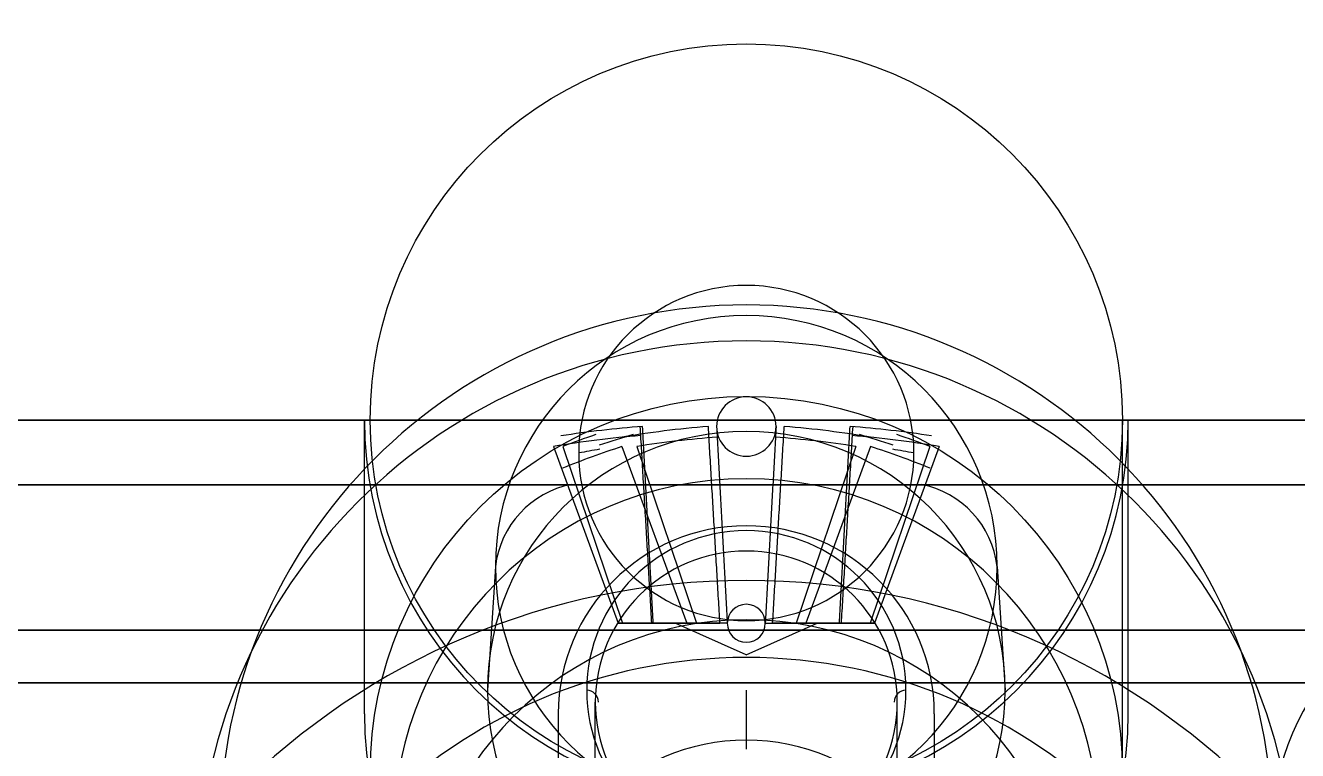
# Model space of a CAD drawing. Extents: x -93 to 93, y -188 to 102.
# Drawn here: x -6.13 to 4.69, y 18.69 to 24.86 of the extents above; entities that cross this region are included whole.
import ezdxf

# ---------------------------------------------------------------- set-up
doc = ezdxf.new("R2010")
doc.units = 0
doc.layers.add('Cut', color=7, linetype='CONTINUOUS')

msp = doc.modelspace()

# ---------------------------------------------------------------- linework, layer by layer
at = {"layer": 'Cut'}
for p, q in [((-80.7469, 21.5, 28.932), (80.7469, 21.5, 28.932)), ((-80.7469, 21.5, 28.932), (80.7469, 21.5, 28.932)), ((74.3454, 21.5, -28.432), (-74.3454, 21.5, -28.432)), ((74.3454, 21.5, -28.432), (-74.3454, 21.5, -28.432)), ((-3.25, 19, 22), (-3.25, 21.5, 22)), ((-3.25, 19, 22), (-3.25, 21.5, 22)), ((-3.25, 19, -22), (-3.25, 21.5, -22)), ((-3.25, 19, -22), (-3.25, 21.5, -22)), ((3.2, 18.5), (3.2, 21.5)), ((3.2, 18.5), (3.2, 21.5)), ((3.25, 19, 22), (3.25, 21.5, 22)), ((3.25, 19, 22), (3.25, 21.5, 22)), ((3.25, 19, -22), (3.25, 21.5, -22)), ((3.25, 19, -22), (3.25, 21.5, -22)), ((-1.64037, 21.2743, -22.9325), (-1.08969, 19.77, -22.4233)), ((-1.64037, 21.2743, -22.9325), (-1.08969, 19.77, -22.4233)), ((-1.64037, 21.2743, 21.0675), (-1.08969, 19.77, 21.5767)), ((-1.64037, 21.2743, 21.0675), (-1.08969, 19.77, 21.5767)), ((-1.56244, 21.2743, -20.9421), (-1.05326, 19.77, -21.4928)), ((-1.56244, 21.2743, -20.9421), (-1.05326, 19.77, -21.4928)), ((-1.56244, 21.2743, 23.0579), (-1.05326, 19.77, 22.5072)), ((-1.56244, 21.2743, 23.0579), (-1.05326, 19.77, 22.5072)), ((-1.05787, 21.2743, -23.5624), (-0.507191, 19.77, -23.0533)), ((-1.05787, 21.2743, -23.5624), (-0.507191, 19.77, -23.0533)), ((-1.05787, 21.2743, 20.4376), (-0.507191, 19.77, 20.9467)), ((-1.05787, 21.2743, 20.4376), (-0.507191, 19.77, 20.9467)), ((-0.932476, 21.2743, -20.3596), (-0.42329, 19.77, -20.9103)), ((-0.932476, 21.2743, -20.3596), (-0.42329, 19.77, -20.9103)), ((-0.932476, 21.2743, 23.6404), (-0.42329, 19.77, 23.0897)), ((-0.932476, 21.2743, 23.6404), (-0.42329, 19.77, 23.0897)), ((0.932476, 21.2743, -23.6404), (0.42329, 19.77, -23.0897)), ((0.932476, 21.2743, -23.6404), (0.42329, 19.77, -23.0897)), ((0.932476, 21.2743, 20.3596), (0.42329, 19.77, 20.9103)), ((0.932476, 21.2743, 20.3596), (0.42329, 19.77, 20.9103)), ((1.05787, 21.2743, -20.4376), (0.507191, 19.77, -20.9467)), ((1.05787, 21.2743, -20.4376), (0.507191, 19.77, -20.9467)), ((1.05787, 21.2743, 23.5624), (0.507191, 19.77, 23.0533)), ((1.05787, 21.2743, 23.5624), (0.507191, 19.77, 23.0533)), ((1.56244, 21.2743, -23.0579), (1.05326, 19.77, -22.5072)), ((1.56244, 21.2743, -23.0579), (1.05326, 19.77, -22.5072)), ((1.56244, 21.2743, 20.9421), (1.05326, 19.77, 21.4928)), ((1.56244, 21.2743, 20.9421), (1.05326, 19.77, 21.4928)), ((1.64037, 21.2743, -21.0675), (1.08969, 19.77, -21.5767)), ((1.64037, 21.2743, -21.0675), (1.08969, 19.77, -21.5767)), ((1.64037, 21.2743, 22.9325), (1.08969, 19.77, 22.4233)), ((1.64037, 21.2743, 22.9325), (1.08969, 19.77, 22.4233)), ((-80.7469, 20.9472, 29.8264), (80.7469, 20.9472, 29.8264)), ((-80.7469, 20.9472, 29.8264), (80.7469, 20.9472, 29.8264)), ((73.9749, 20.9472, -29.3264), (-73.9749, 20.9472, -29.3264)), ((73.9749, 20.9472, -29.3264), (-73.9749, 20.9472, -29.3264)), ((-2.135, 20.2537, -23.9741), (-2.20269, 19.2, -24.0367)), ((-2.135, 20.2537, -23.9741), (-2.20269, 19.2, -24.0367)), ((-2.135, 20.2537, 20.0259), (-2.20269, 19.2, 19.9633)), ((-2.135, 20.2537, 20.0259), (-2.20269, 19.2, 19.9633)), ((2.135, 20.2537, -20.0259), (2.20269, 19.2, -19.9633)), ((2.135, 20.2537, -20.0259), (2.20269, 19.2, -19.9633)), ((2.135, 20.2537, 23.9741), (2.20269, 19.2, 24.0367)), ((2.135, 20.2537, 23.9741), (2.20269, 19.2, 24.0367)), ((80.7469, 19.7111, 30.4444), (-80.7469, 19.7111, 30.4444)), ((80.7469, 19.7111, 30.4444), (-80.7469, 19.7111, 30.4444)), ((-73.7189, 19.7111, -29.9444), (73.7189, 19.7111, -29.9444)), ((-73.7189, 19.7111, -29.9444), (73.7189, 19.7111, -29.9444)), ((-1.08969, 19.77, -22.4233), (-0.507191, 19.77, -23.0533)), ((-0.806782, 19.77, -22.1617), (-1.08969, 19.77, -22.4233)), ((-0.806782, 19.77, -22.1617), (-1.08969, 19.77, -22.4233)), ((-1.08969, 19.77, -22.4233), (-0.507191, 19.77, -23.0533)), ((-1.08969, 19.77, 21.5767), (-0.507191, 19.77, 20.9467)), ((-0.806782, 19.77, 21.8383), (-1.08969, 19.77, 21.5767)), ((-0.806782, 19.77, 21.8383), (-1.08969, 19.77, 21.5767)), ((-1.08969, 19.77, 21.5767), (-0.507191, 19.77, 20.9467)), ((-1.05326, 19.77, -21.4928), (-0.791669, 19.77, -21.7757)), ((-1.05326, 19.77, -21.4928), (-0.791669, 19.77, -21.7757)), ((-0.42329, 19.77, -20.9103), (-1.05326, 19.77, -21.4928)), ((-0.42329, 19.77, -20.9103), (-1.05326, 19.77, -21.4928)), ((-1.05326, 19.77, 22.5072), (-0.791669, 19.77, 22.2243)), ((-1.05326, 19.77, 22.5072), (-0.791669, 19.77, 22.2243)), ((-0.42329, 19.77, 23.0897), (-1.05326, 19.77, 22.5072)), ((-0.42329, 19.77, 23.0897), (-1.05326, 19.77, 22.5072)), ((0, 19.5026, -22), (-0.604143, 19.77, -22.5586)), ((0, 19.5026, -22), (-0.604143, 19.77, -22.5586)), ((0, 19.5026, 22), (-0.604143, 19.77, 21.4414)), ((0, 19.5026, 22), (-0.604143, 19.77, 21.4414)), ((-0.507191, 19.77, -23.0533), (-0.224284, 19.77, -22.7917)), ((-0.507191, 19.77, -23.0533), (-0.224284, 19.77, -22.7917)), ((-0.507191, 19.77, 20.9467), (-0.224284, 19.77, 21.2083)), ((-0.507191, 19.77, 20.9467), (-0.224284, 19.77, 21.2083)), ((-0.161701, 19.77, -21.1932), (-0.42329, 19.77, -20.9103)), ((-0.161701, 19.77, -21.1932), (-0.42329, 19.77, -20.9103)), ((-0.161701, 19.77, 22.8068), (-0.42329, 19.77, 23.0897)), ((-0.161701, 19.77, 22.8068), (-0.42329, 19.77, 23.0897)), ((0, 19.5026, -22), (0.604143, 19.77, -21.4414)), ((0, 19.5026, -22), (0.604143, 19.77, -21.4414)), ((0, 19.5026, 22), (0.604143, 19.77, 22.5586)), ((0, 19.5026, 22), (0.604143, 19.77, 22.5586)), ((0.161701, 19.77, -22.8068), (0.42329, 19.77, -23.0897)), ((0.161701, 19.77, -22.8068), (0.42329, 19.77, -23.0897)), ((0.161701, 19.77, 21.1932), (0.42329, 19.77, 20.9103)), ((0.161701, 19.77, 21.1932), (0.42329, 19.77, 20.9103)), ((0.507191, 19.77, -20.9467), (0.224284, 19.77, -21.2083)), ((0.507191, 19.77, -20.9467), (0.224284, 19.77, -21.2083)), ((0.507191, 19.77, 23.0533), (0.224284, 19.77, 22.7917)), ((0.507191, 19.77, 23.0533), (0.224284, 19.77, 22.7917)), ((0.42329, 19.77, -23.0897), (1.05326, 19.77, -22.5072)), ((0.42329, 19.77, -23.0897), (1.05326, 19.77, -22.5072)), ((0.42329, 19.77, 20.9103), (1.05326, 19.77, 21.4928)), ((0.42329, 19.77, 20.9103), (1.05326, 19.77, 21.4928)), ((1.08969, 19.77, -21.5767), (0.507191, 19.77, -20.9467)), ((1.08969, 19.77, -21.5767), (0.507191, 19.77, -20.9467)), ((1.08969, 19.77, 22.4233), (0.507191, 19.77, 23.0533)), ((1.08969, 19.77, 22.4233), (0.507191, 19.77, 23.0533)), ((1.05326, 19.77, -22.5072), (0.791669, 19.77, -22.2243)), ((1.05326, 19.77, -22.5072), (0.791669, 19.77, -22.2243)), ((1.05326, 19.77, 21.4928), (0.791669, 19.77, 21.7757)), ((1.05326, 19.77, 21.4928), (0.791669, 19.77, 21.7757)), ((0.806782, 19.77, -21.8383), (1.08969, 19.77, -21.5767)), ((0.806782, 19.77, -21.8383), (1.08969, 19.77, -21.5767)), ((0.806782, 19.77, 22.1617), (1.08969, 19.77, 22.4233)), ((0.806782, 19.77, 22.1617), (1.08969, 19.77, 22.4233)), ((-80.7469, 19.2639, 30.55), (80.7469, 19.2639, 30.55)), ((-80.7469, 19.2639, 30.55), (80.7469, 19.2639, 30.55)), ((73.6752, 19.2639, -30.05), (-73.6752, 19.2639, -30.05)), ((73.6752, 19.2639, -30.05), (-73.6752, 19.2639, -30.05)), ((0, 19.2, 23.5), (0, 18.7, 23.5)), ((0, 19.2, 20.5), (0, 18.7, 20.5)), ((0, 19.2, 18.75), (0, 18.7, 18.75)), ((0, 19.2, 25.25), (0, 18.7, 25.25)), ((0, 19.2, 18.75), (0, 18.7, 18.75)), ((0, 19.2, 25.25), (0, 18.7, 25.25)), ((0, 19.2, 23.5), (0, 18.7, 23.5)), ((0, 19.2, 20.5), (0, 18.7, 20.5)), ((0, 19.2, -20.5), (0, 18.7, -20.5)), ((0, 19.2, -23.5), (0, 18.7, -23.5)), ((0, 19.2, -25.25), (0, 18.7, -25.25)), ((0, 19.2, -18.75), (0, 18.7, -18.75)), ((0, 19.2, -25.25), (0, 18.7, -25.25)), ((0, 19.2, -18.75), (0, 18.7, -18.75)), ((0, 19.2, -20.5), (0, 18.7, -20.5)), ((0, 19.2, -23.5), (0, 18.7, -23.5)), ((-1.2849, 7.2, -23.1881), (-1.2849, 19.1, -23.1881)), ((-1.2849, 7.2, -23.1881), (-1.2849, 19.1, -23.1881)), ((-1.2849, 7.2, 20.8119), (-1.2849, 19.1, 20.8119)), ((-1.2849, 7.2, 20.8119), (-1.2849, 19.1, 20.8119)), ((1.2849, 7.2, -20.8119), (1.2849, 19.1, -20.8119)), ((1.2849, 7.2, -20.8119), (1.2849, 19.1, -20.8119)), ((1.2849, 7.2, 23.1881), (1.2849, 19.1, 23.1881)), ((1.2849, 7.2, 23.1881), (1.2849, 19.1, 23.1881)), ((-1.6, 19, 22), (-1.6, 17, 22)), ((-1.6, 19, 22), (-1.6, 17, 22)), ((-1.6, 19, -22), (-1.6, 17, -22)), ((-1.6, 19, -22), (-1.6, 17, -22)), ((1.6, 19, 22), (1.6, 17, 22)), ((1.6, 19, 22), (1.6, 17, 22)), ((1.6, 19, -22), (1.6, 17, -22)), ((1.6, 19, -22), (1.6, 17, -22))]:
    msp.add_line(p, q, dxfattribs=at)
for centre, radius in [((0, 21.5), 3.2), ((0, 21.5), 3.2), ((0, 18.5), 3.2), ((0, 18.5), 3.2), ((0, 19.5026), 4.54747e-13), ((0, 19.5026), 4.54747e-13), ((0, 19.5026), 4.54747e-13), ((0, 19.5026), 4.54747e-13)]:
    msp.add_circle(centre, radius, dxfattribs=at)
for centre, radius, start, end in [((-7.5, 20.9472, -9.05), 80.6234, 180, 180), ((-7.5, 20.9472, -9.05), 80.6234, 180, 180), ((7.5, 20.9472, -9.05), 80.6234, 0, 0), ((7.5, 20.9472, -9.05), 80.6234, 0, 0), ((-7.5, 20.9472, 9.05), 80.5763, 180, 180), ((-7.5, 20.9472, 9.05), 80.5763, 180, 180), ((7.5, 20.9472, -9.05), 80.5763, 0, 0), ((7.5, 20.9472, -9.05), 80.5763, 0, 0), ((7.5, 21.5, -9.05), 79.729, 0, 0), ((7.5, 21.5, -9.05), 79.729, 0, 0), ((7.5, 21.5, -9.05), 79.6819, 0, 0), ((7.5, 21.5, -9.05), 79.6819, 0, 0), ((-7.5, 19.7111, -9.05), 81.2414, 180, 180), ((-7.5, 19.7111, -9.05), 81.2414, 180, 180), ((-7.5, 19.7111, 9.05), 81.1944, 180, 180), ((-7.5, 19.7111, 9.05), 81.1944, 180, 180), ((7.5, 19.7111, -9.05), 81.2414, 0, 0), ((7.5, 19.7111, -9.05), 81.2414, 0, 0), ((7.5, 19.7111, -9.05), 81.1944, 0, 0), ((7.5, 19.7111, -9.05), 81.1944, 0, 0), ((7.5, 19.2639, -9.05), 81.347, 0, 0), ((7.5, 19.2639, -9.05), 81.347, 0, 0), ((-7.5, 19.2639, 9.05), 81.2999, 180, 180), ((-7.5, 19.2639, 9.05), 81.2999, 180, 180), ((7.5, 19.2639, -9.05), 81.2999, 0, 0), ((7.5, 19.2639, -9.05), 81.2999, 0, 0), ((-7.5, 20.9472, -9.05), 79.0053, 180, 180), ((-7.5, 20.9472, -9.05), 79.0053, 180, 180), ((7.5, 20.9472, 9.05), 79.0053, 0, 0), ((7.5, 20.9472, 9.05), 79.0053, 0, 0), ((-7.5, 21.5, -9.05), 78.1289, 180, 180), ((-7.5, 21.5, -9.05), 78.1289, 180, 180), ((-7.5, 19.7111, -9.05), 79.611, 180, 180), ((-7.5, 19.7111, -9.05), 79.611, 180, 180), ((7.5, 19.7111, 9.05), 79.611, 0, 0), ((7.5, 19.7111, 9.05), 79.611, 0, 0), ((-7.5, 19.2639, -9.05), 79.7144, 180, 180), ((-7.5, 19.2639, -9.05), 79.7144, 180, 180), ((7.5, 19.2639, 9.05), 79.7144, 0, 0), ((7.5, 19.2639, 9.05), 79.7144, 0, 0), ((-7.5, 18, -9.05), 78.147, 180, 180), ((-7.5, 18, -9.05), 78.147, 180, 180), ((-7.5, 18, 9.05), 78.0999, 180, 180), ((-7.5, 18, 9.05), 78.0999, 180, 180), ((7.5, 18, -9.05), 78.0999, 0, 0), ((7.5, 18, -9.05), 78.0999, 0, 0), ((-7.5, 17.5, -9.05), 78.347, 180, 180), ((-7.5, 17.5, -9.05), 78.347, 180, 180), ((7.5, 17.5, -9.05), 78.347, 0, 0), ((7.5, 17.5, -9.05), 78.347, 0, 0), ((7.5, 18, -9.05), 77.847, 0, 0), ((7.5, 18, -9.05), 77.847, 0, 0), ((-7.5, 17.5, -9.05), 78.2999, 180, 180), ((-7.5, 17.5, -9.05), 78.2999, 180, 180), ((7.5, 17.5, 9.05), 78.2999, 0, 0), ((7.5, 17.5, 9.05), 78.2999, 0, 0), ((7.5, 18, -9.05), 77.7999, 0, 0), ((7.5, 18, -9.05), 77.7999, 0, 0), ((-7.5, 18, -9.05), 76.5787, 180, 180), ((-7.5, 18, -9.05), 76.5787, 180, 180), ((7.5, 18, 9.05), 76.5787, 0, 0), ((7.5, 18, 9.05), 76.5787, 0, 0), ((-7.50007, 17, 14.4519), 77.5, 180, 180), ((-7.50007, 17, 14.4519), 77.5, 180, 180), ((-7.50007, 17, 9.05189), 77.4999, 180, 180), ((-7.50007, 17, 9.05189), 77.4999, 180, 180), ((7.49993, 17, 9.05189), 77.5, 0, 0), ((7.49993, 17, -14.4481), 77.5, 0, 0), ((7.49993, 17, -14.4481), 77.5, 0, 0), ((7.49993, 17, 9.05189), 77.5, 0, 0), ((7.49993, 17, 14.4519), 77.4999, 0, 0), ((7.49993, 17, -9.04811), 77.4999, 0, 0), ((7.49993, 17, -9.04811), 77.4999, 0, 0), ((7.49993, 17, 14.4519), 77.4999, 0, 0), ((-7.5, 17.5, 9.05), 76.7746, 180, 180), ((-7.5, 17.5, 9.05), 76.7746, 180, 180), ((-7.5, 18, -9.05), 76.2847, 180, 180), ((-7.5, 18, -9.05), 76.2847, 180, 180), ((7.5, 17.5, -9.05), 76.7746, 0, 0), ((7.5, 17.5, -9.05), 76.7746, 0, 0), ((-7.5, 15, -9.05), 78.147, 180, 180), ((-7.5, 15, -9.05), 78.147, 180, 180), ((-7.5, 15, 9.05), 78.0999, 180, 180), ((-7.5, 15, 9.05), 78.0999, 180, 180), ((7.5, 15, -9.05), 78.0999, 0, 0), ((7.5, 15, -9.05), 78.0999, 0, 0), ((-7.5, 11.5, 9.05), 81.2999, 180, 180), ((-7.5, 11.5, 9.05), 81.2999, 180, 180), ((7.5, 11.5, -9.05), 81.347, 0, 0), ((7.5, 11.5, -9.05), 81.347, 0, 0), ((7.5, 11.5, -9.05), 81.2999, 0, 0), ((7.5, 11.5, -9.05), 81.2999, 0, 0), ((-7.5, 15, -9.05), 76.5787, 180, 180), ((-7.5, 15, -9.05), 76.5787, 180, 180), ((7.5, 15, 9.05), 76.5787, 0, 0), ((7.5, 15, 9.05), 76.5787, 0, 0), ((-7.5, 11.5, -9.05), 79.7144, 180, 180), ((-7.5, 11.5, -9.05), 79.7144, 180, 180), ((7.5, 11.5, 9.05), 79.7144, 0, 0), ((7.5, 11.5, 9.05), 79.7144, 0, 0), ((-7.5, 11.5, -9.05), 78.347, 180, 180), ((-7.5, 11.5, -9.05), 78.347, 180, 180), ((-7.5, 11.5, 9.05), 78.2999, 180, 180), ((-7.5, 11.5, 9.05), 78.2999, 180, 180), ((7.5, 11.5, -9.05), 78.2999, 0, 0), ((7.5, 11.5, -9.05), 78.2999, 0, 0), ((-7.5, 11.5, -9.05), 76.7746, 180, 180), ((-7.5, 11.5, -9.05), 76.7746, 180, 180), ((7.5, 11.5, 9.05), 76.7746, 0, 0), ((7.5, 11.5, 9.05), 76.7746, 0, 0), ((0, 21.2192, -22), 1.54252, 180, 180), ((0, 21.2192, -22), 1.54252, 0, 0), ((0, 21.2192, -22), 1.54252, 180, 180), ((0, 21.2192, -22), 1.54252, 0, 0), ((0, 21.2192, 22), 1.54252, 180, 180), ((0, 21.2192, 22), 1.54252, 0, 0), ((0, 21.2192, 22), 1.54252, 180, 180), ((0, 21.2192, 22), 1.54252, 0, 0), ((0, 21.2192, -22), 1.42628, 0, 180), ((0, 21.2192, -22), 1.42628, 0, 180), ((0, 21.2192, 22), 1.42628, 0, 180), ((0, 21.2192, 22), 1.42628, 0, 180), ((0, 18, 22), 4.4789, 0, 180), ((0, 18, 22), 4.4789, 0, 180), ((0, 20.2537, -22), 2.135, 0, 180), ((0, 20.2537, -22), 2.135, 0, 180), ((0, 20.2537, 22), 2.135, 0, 180), ((0, 20.2537, 22), 2.135, 0, 180), ((0, 21.4446, -22), 0.905294, 0, 0), ((0, 21.4446, -22), 0.905294, 180, 180), ((0, 21.4446, -22), 0.905294, 0, 0), ((0, 21.4446, -22), 0.905294, 180, 180), ((0, 21.4446, 22), 0.905294, 0, 0), ((0, 21.4446, 22), 0.905294, 180, 180), ((0, 21.4446, 22), 0.905294, 0, 0), ((0, 21.4446, 22), 0.905294, 180, 180), ((0, 17.5, -22), 4.67364, 0, 180), ((0, 17.5, 22), 4.67364, 0, 180), ((0, 17.5, 22), 4.67364, 0, 180), ((0, 17.5, -22), 4.67364, 0, 180), ((0, 21.4446, -22), 0.25279, 0, 180), ((0, 21.4446, -22), 0.25279, 0, 180), ((0, 21.4446, 22), 0.25279, 0, 180), ((0, 21.4446, 22), 0.25279, 0, 180), ((0, 21.5, 22), 3.25, 180, 0), ((0, 21.5, 22), 3.25, 180, 0), ((0, 21.5, -22), 3.25, 180, 0), ((0, 21.5, -22), 3.25, 180, 0), ((0, 21.5, 22), 3.25, 180, 0), ((0, 21.5, 22), 3.25, 180, 0), ((0, 21.5, -22), 3.25, 180, 0), ((0, 21.5, -22), 3.25, 180, 0), ((-0.314984, 13.5, -22.2912), 7.96485, 94.0878, 99.116), ((-0.314984, 13.5, -22.2912), 7.96485, 94.0878, 99.116), ((-0.314984, 13.5, 21.7088), 7.96485, 94.0878, 99.116), ((-0.314984, 13.5, 21.7088), 7.96485, 94.0878, 99.116), ((0.291249, 13.5, -22.315), 7.96829, 94.4197, 99.8449), ((0.291249, 13.5, -22.315), 7.96829, 94.4197, 99.8449), ((0.291249, 13.5, 21.685), 7.96829, 94.4197, 99.8449), ((0.291249, 13.5, 21.685), 7.96829, 94.4197, 99.8449), ((0, 21.4446, -22), 0.25279, 180, 0), ((0, 21.4446, -22), 0.25279, 180, 0), ((0, 21.4446, 22), 0.25279, 180, 0), ((0, 21.4446, 22), 0.25279, 180, 0), ((-0.291249, 13.5, -21.685), 7.96829, 80.1551, 85.5803), ((-0.291249, 13.5, -21.685), 7.96829, 80.1551, 85.5803), ((-0.291249, 13.5, 22.315), 7.96829, 80.1551, 85.5803), ((-0.291249, 13.5, 22.315), 7.96829, 80.1551, 85.5803), ((0.314984, 13.5, -21.7088), 7.96485, 80.884, 85.9122), ((0.314984, 13.5, -21.7088), 7.96485, 80.884, 85.9122), ((0.314984, 13.5, 22.2912), 7.96485, 80.884, 85.9122), ((0.314984, 13.5, 22.2912), 7.96485, 80.884, 85.9122), ((0, 19.2, -22), 2.20269, 0, 180), ((0, 19.2, -22), 2.20269, 0, 180), ((0, 19.2, 22), 2.20269, 0, 180), ((0, 19.2, 22), 2.20269, 0, 180), ((-0.291249, 13.5, -21.685), 7.89049, 94.4197, 99.8449), ((-0.291249, 13.5, -21.685), 7.89049, 94.4197, 99.8449), ((-0.291249, 13.5, 22.315), 7.89049, 94.4197, 99.8449), ((-0.291249, 13.5, 22.315), 7.89049, 94.4197, 99.8449), ((1.10849, 14.3141, -23.1988), 7.45511, 108.7, 110.994), ((1.10849, 14.3141, -23.1988), 7.45511, 108.7, 110.994), ((1.10849, 14.3141, 20.8012), 7.45511, 108.7, 110.994), ((1.10849, 14.3141, 20.8012), 7.45511, 108.7, 110.994), ((1.10849, 14.3141, -23.1988), 7.35932, 106.343, 108.7), ((1.10849, 14.3141, -23.1988), 7.35932, 106.343, 108.7), ((1.10849, 14.3141, 20.8012), 7.35932, 106.343, 108.7), ((1.10849, 14.3141, 20.8012), 7.35932, 106.343, 108.7), ((0.314984, 13.5, -21.7088), 7.87374, 94.0878, 99.116), ((0.314984, 13.5, -21.7088), 7.87374, 94.0878, 99.116), ((0.314984, 13.5, 22.2912), 7.87374, 94.0878, 99.116), ((0.314984, 13.5, 22.2912), 7.87374, 94.0878, 99.116), ((-0.314984, 13.5, -22.2912), 7.87374, 80.884, 85.9122), ((-0.314984, 13.5, -22.2912), 7.87374, 80.884, 85.9122), ((-0.314984, 13.5, 21.7088), 7.87374, 80.884, 85.9122), ((-0.314984, 13.5, 21.7088), 7.87374, 80.884, 85.9122), ((0.291249, 13.5, -22.315), 7.89049, 80.1551, 85.5803), ((0.291249, 13.5, -22.315), 7.89049, 80.1551, 85.5803), ((0.291249, 13.5, 21.685), 7.89049, 80.1551, 85.5803), ((0.291249, 13.5, 21.685), 7.89049, 80.1551, 85.5803), ((-1.10849, 14.3141, -20.8012), 7.35932, 71.2997, 73.6571), ((-1.10849, 14.3141, -20.8012), 7.35932, 71.2997, 73.6571), ((-1.10849, 14.3141, 23.1988), 7.35932, 71.2997, 73.6571), ((-1.10849, 14.3141, 23.1988), 7.35932, 71.2997, 73.6571), ((-1.10849, 14.3141, -20.8012), 7.45511, 69.0061, 71.2997), ((-1.10849, 14.3141, -20.8012), 7.45511, 69.0061, 71.2997), ((-1.10849, 14.3141, 23.1988), 7.45511, 69.0061, 71.2997), ((-1.10849, 14.3141, 23.1988), 7.45511, 69.0061, 71.2997), ((1.19883, 14.3141, -20.8915), 7.31693, 107.964, 112.191), ((1.19883, 14.3141, -20.8915), 7.31693, 107.964, 112.191), ((1.19883, 14.3141, 23.1085), 7.31693, 107.964, 112.191), ((1.19883, 14.3141, 23.1085), 7.31693, 107.964, 112.191), ((0, 21.2192, -22), 1.42628, 180, 0), ((0, 21.2192, -22), 1.42628, 180, 0), ((0, 21.2192, 22), 1.42628, 180, 0), ((0, 21.2192, 22), 1.42628, 180, 0), ((0, 13.5, -22), 7.84988, 99.1295, 100.468), ((0, 13.5, -22), 7.84988, 99.1295, 100.468), ((0, 13.5, 22), 7.84988, 99.1295, 100.468), ((0, 13.5, 22), 7.84988, 99.1295, 100.468), ((-1.19883, 14.3141, -23.1085), 7.31693, 67.8086, 72.0358), ((-1.19883, 14.3141, -23.1085), 7.31693, 67.8086, 72.0358), ((-1.19883, 14.3141, 20.8915), 7.31693, 67.8086, 72.0358), ((-1.19883, 14.3141, 20.8915), 7.31693, 67.8086, 72.0358), ((0, 13.5, -22), 7.84988, 79.5315, 80.8705), ((0, 13.5, -22), 7.84988, 79.5315, 80.8705), ((0, 13.5, 22), 7.84988, 79.5315, 80.8705), ((0, 13.5, 22), 7.84988, 79.5315, 80.8705), ((0, 18, 22), 3, 0, 180), ((0, 18, -22), 3, 0, 180), ((0, 18, -22), 3, 0, 180), ((0, 18, 22), 3, 0, 180), ((-1.33042, 20.1578, -23.2302), 0.81027, 101.3, 173.205), ((-1.33042, 20.1578, -23.2302), 0.81027, 101.3, 173.205), ((-1.33042, 20.1578, 20.7698), 0.81027, 101.3, 173.205), ((-1.33042, 20.1578, 20.7698), 0.81027, 101.3, 173.205), ((1.33042, 20.1578, -20.7698), 0.81027, 6.79516, 78.6995), ((1.33042, 20.1578, -20.7698), 0.81027, 6.79516, 78.6995), ((1.33042, 20.1578, 23.2302), 0.81027, 6.79516, 78.6995), ((1.33042, 20.1578, 23.2302), 0.81027, 6.79516, 78.6995), ((0, 19, 22), 1.6, 0, 180), ((0, 19, 22), 1.6, 0, 180), ((0, 19, -22), 1.6, 0, 180), ((0, 19, -22), 1.6, 0, 180), ((0, 19, 22), 1.6, 0, 180), ((0, 19, 22), 1.6, 0, 180), ((0, 19, -22), 1.6, 0, 180), ((0, 19, -22), 1.6, 0, 180), ((0, 19.77, -22), 0.806782, 0, 0), ((0, 19.77, -22), 0.806782, 0, 0), ((0, 19.77, -22), 0.806782, 180, 180), ((0, 19.77, -22), 0.806782, 180, 180), ((0, 19.77, 22), 0.806782, 0, 0), ((0, 19.77, 22), 0.806782, 0, 0), ((0, 19.77, 22), 0.806782, 180, 180), ((0, 19.77, 22), 0.806782, 180, 180), ((0, 19.2, -22), 1.35832, 0, 180), ((0, 19.2, -22), 1.35832, 0, 180), ((0, 19.2, 22), 1.35832, 0, 180), ((0, 19.2, 22), 1.35832, 0, 180), ((0, 19.77, -22), 0.791669, 0, 0), ((0, 19.77, -22), 0.791669, 0, 0), ((0, 19.77, -22), 0.791669, 180, 180), ((0, 19.77, -22), 0.791669, 180, 180), ((0, 19.77, 22), 0.791669, 0, 0), ((0, 19.77, 22), 0.791669, 0, 0), ((0, 19.77, 22), 0.791669, 180, 180), ((0, 19.77, 22), 0.791669, 180, 180), ((0, 19.1, -22), 1.2849, 0, 180), ((0, 19.1, -22), 1.2849, 0, 180), ((0, 19.1, 22), 1.2849, 0, 180), ((0, 19.1, 22), 1.2849, 0, 180), ((0, 19.77, -22), 0.604143, 0, 0), ((0, 19.77, -22), 0.604143, 180, 180), ((0, 19.77, -22), 0.604143, 0, 0), ((0, 19.77, -22), 0.604143, 180, 180), ((0, 19.77, 22), 0.604143, 0, 0), ((0, 19.77, 22), 0.604143, 180, 180), ((0, 19.77, 22), 0.604143, 0, 0), ((0, 19.77, 22), 0.604143, 180, 180), ((0, 20.2537, -22), 2.135, 180, 0), ((0, 20.2537, -22), 2.135, 180, 0), ((0, 20.2537, 22), 2.135, 180, 0), ((0, 20.2537, 22), 2.135, 180, 0), ((6.62099, 18, 20.45), 2.14208, 0, 180), ((6.62099, 18, 20.45), 2.14208, 0, 180), ((0, 14, -22), 6.13415, 0, 180), ((0, 14, -22), 6.13415, 0, 180), ((0, 19.77, -22), 0.224284, 180, 180), ((0, 19.77, -22), 0.224284, 180, 180), ((0, 19.77, -22), 0.224284, 0, 0), ((0, 19.77, -22), 0.224284, 0, 0), ((0, 19.77, 22), 0.224284, 180, 180), ((0, 19.77, 22), 0.224284, 180, 180), ((0, 19.77, 22), 0.224284, 0, 0), ((0, 19.77, 22), 0.224284, 0, 0), ((0, 19.77, -22), 0.161701, 0, 180), ((0, 19.77, -22), 0.161701, 0, 180), ((0, 19.77, 22), 0.161701, 0, 180), ((0, 19.77, 22), 0.161701, 0, 180), ((0, 17, 22), 2.8, 0, 180), ((0, 17, 22), 2.8, 0, 180), ((0, 17, -22), 2.8, 0, 180), ((0, 17, -22), 2.8, 0, 180), ((0, 17, 22), 2.8, 0, 180), ((0, 17, 22), 2.8, 0, 180), ((0, 17, -22), 2.8, 0, 180), ((0, 17, -22), 2.8, 0, 180), ((0, 19.77, -22), 0.161701, 180, 0), ((0, 19.77, -22), 0.161701, 180, 0), ((0, 19.77, 22), 0.161701, 180, 0), ((0, 19.77, 22), 0.161701, 180, 0), ((-6.62099, 17.5, 20.45), 1.94735, -4.18118e-13, 0), ((-6.62099, 17.5, 20.45), 1.94735, -4.18118e-13, 0), ((0, 15, 22), 4.4789, 0, 180), ((0, 15, 22), 4.4789, 0, 180), ((6.62099, 17.5, -20.45), 1.94735, 0, 180), ((6.62099, 17.5, -20.45), 1.94735, 0, 180), ((0, 19.2, -22), 2.20269, 180, 0), ((0, 19.2, -22), 2.20269, 180, 0), ((0, 19.2, 22), 2.20269, 180, 0), ((0, 19.2, 22), 2.20269, 180, 0), ((-1.35832, 19.1, -23.256), 0.1, 0, 90), ((0, 19.2, -22), 1.35832, 180, 0), ((0, 19.2, -22), 1.35832, 180, 0), ((-1.35832, 19.1, -23.256), 0.1, 0, 90), ((-1.35832, 19.1, 20.744), 0.1, 0, 90), ((0, 19.2, 22), 1.35832, 180, 0), ((0, 19.2, 22), 1.35832, 180, 0), ((-1.35832, 19.1, 20.744), 0.1, 0, 90), ((0, 19.2, 22), 1.83697e-16, 0, 180), ((0, 19.2, 22), 0, 180, 0), ((0, 19.2, 22), 3.9801e-16, 0, 180), ((0, 19.2, 22), 0, 180, 0), ((0, 19.2, 22), 1.83697e-16, 0, 180), ((0, 19.2, 22), 0, 180, 0), ((0, 19.2, 22), 3.9801e-16, 0, 180), ((0, 19.2, 22), 0, 180, 0), ((0, 19.2, -22), 1.83697e-16, 0, 180), ((0, 19.2, -22), 0, 180, 0), ((0, 19.2, -22), 3.9801e-16, 0, 180), ((0, 19.2, -22), 0, 180, 0), ((0, 19.2, -22), 1.83697e-16, 0, 180), ((0, 19.2, -22), 0, 180, 0), ((0, 19.2, -22), 3.9801e-16, 0, 180), ((0, 19.2, -22), 0, 180, 0), ((1.35832, 19.1, -20.744), 0.1, 90, 180), ((1.35832, 19.1, -20.744), 0.1, 90, 180), ((1.35832, 19.1, 23.256), 0.1, 90, 180), ((1.35832, 19.1, 23.256), 0.1, 90, 180), ((0, 19.1, -22), 1.2849, 180, 0), ((0, 19.1, -22), 1.2849, 180, 0), ((0, 19.1, 22), 1.2849, 180, 0), ((0, 19.1, 22), 1.2849, 180, 0), ((0, 19, 22), 3.25, 180, 0), ((0, 19, 22), 3.25, 180, 0), ((0, 19, -22), 3.25, 180, 0), ((0, 19, -22), 3.25, 180, 0), ((0, 19, 22), 3.25, 180, 0), ((0, 19, 22), 3.25, 180, 0), ((0, 19, -22), 3.25, 180, 0), ((0, 19, -22), 3.25, 180, 0), ((-0.000066, 17, -21.9981), 1.775, 180, 180), ((-0.000066, 17, 22.0019), 1.775, 0, 180), ((-0.000066, 17, 22.0019), 1.775, 0, 0), ((-0.000066, 17, 22.0019), 1.775, 0, 0), ((-0.000066, 17, 22.0019), 1.775, 0, 180), ((-0.000066, 17, -21.9981), 1.775, 180, 180), ((0, 18.7, 22), 1.83697e-16, 0, 180), ((0, 18.7, 22), 0, 180, 0), ((0, 18.7, 22), 3.9801e-16, 0, 180), ((0, 18.7, 22), 0, 180, 0), ((0, 18.7, 22), 1.83697e-16, 0, 180), ((0, 18.7, 22), 0, 180, 0), ((0, 18.7, 22), 3.9801e-16, 0, 180), ((0, 18.7, 22), 0, 180, 0), ((0, 18.7, -22), 1.83697e-16, 0, 180), ((0, 18.7, -22), 0, 180, 0), ((0, 18.7, -22), 3.9801e-16, 0, 180), ((0, 18.7, -22), 0, 180, 0), ((0, 18.7, -22), 1.83697e-16, 0, 180), ((0, 18.7, -22), 0, 180, 0), ((0, 18.7, -22), 3.9801e-16, 0, 180), ((0, 18.7, -22), 0, 180, 0)]:
    msp.add_arc(centre, radius, start, end, dxfattribs=at)
for points in [[(-0.905294, 21.4446, -22.2528), (-0.806782, 19.77, -22.1617)], [(-0.905294, 21.4446, -22.2528), (-0.806782, 19.77, -22.1617)], [(-0.905294, 21.4446, 21.7472), (-0.806782, 19.77, 21.8383)], [(-0.905294, 21.4446, 21.7472), (-0.806782, 19.77, 21.8383)], [(-0.791669, 19.77, -21.7757), (-0.882758, 21.4446, -21.6772)], [(-0.791669, 19.77, -21.7757), (-0.882758, 21.4446, -21.6772)], [(-0.791669, 19.77, 22.2243), (-0.882758, 21.4446, 22.3228)], [(-0.791669, 19.77, 22.2243), (-0.882758, 21.4446, 22.3228)], [(-0.224284, 19.77, -22.7917), (-0.322796, 21.4446, -22.8828)], [(-0.224284, 19.77, -22.7917), (-0.322796, 21.4446, -22.8828)], [(-0.224284, 19.77, 21.2083), (-0.322796, 21.4446, 21.1172)], [(-0.224284, 19.77, 21.2083), (-0.322796, 21.4446, 21.1172)], [(-0.25279, 21.4446, -21.0947), (-0.161701, 19.77, -21.1932)], [(-0.25279, 21.4446, -21.0947), (-0.161701, 19.77, -21.1932)], [(-0.25279, 21.4446, 22.9053), (-0.161701, 19.77, 22.8068)], [(-0.25279, 21.4446, 22.9053), (-0.161701, 19.77, 22.8068)], [(0.25279, 21.4446, -22.9053), (0.161701, 19.77, -22.8068)], [(0.25279, 21.4446, -22.9053), (0.161701, 19.77, -22.8068)], [(0.25279, 21.4446, 21.0947), (0.161701, 19.77, 21.1932)], [(0.25279, 21.4446, 21.0947), (0.161701, 19.77, 21.1932)], [(0.224284, 19.77, -21.2083), (0.322796, 21.4446, -21.1172)], [(0.224284, 19.77, -21.2083), (0.322796, 21.4446, -21.1172)], [(0.224284, 19.77, 22.7917), (0.322796, 21.4446, 22.8828)], [(0.224284, 19.77, 22.7917), (0.322796, 21.4446, 22.8828)], [(0.791669, 19.77, -22.2243), (0.882758, 21.4446, -22.3228)], [(0.791669, 19.77, -22.2243), (0.882758, 21.4446, -22.3228)], [(0.791669, 19.77, 21.7757), (0.882758, 21.4446, 21.6772)], [(0.791669, 19.77, 21.7757), (0.882758, 21.4446, 21.6772)], [(0.905294, 21.4446, -21.7472), (0.806782, 19.77, -21.8383)], [(0.905294, 21.4446, -21.7472), (0.806782, 19.77, -21.8383)], [(0.905294, 21.4446, 22.2528), (0.806782, 19.77, 22.1617)], [(0.905294, 21.4446, 22.2528), (0.806782, 19.77, 22.1617)]]:
    msp.add_open_spline(points, degree=1, dxfattribs=at)

doc.saveas('drawing.dxf')
